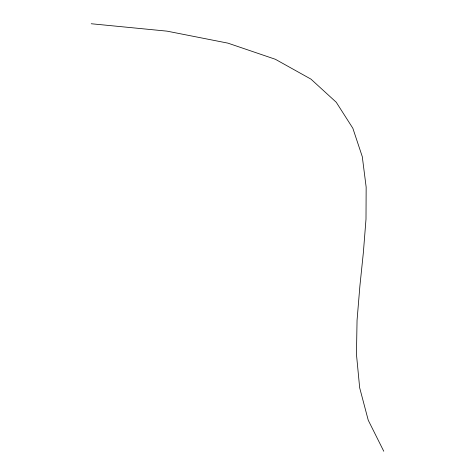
<?xml version="1.0" encoding="UTF-8"?>
<svg xmlns="http://www.w3.org/2000/svg" width="475" height="475" viewBox="0 0 475 475"><rect width="100%" height="100%" fill="white"/><g stroke="black" fill="none" stroke-linecap="round" stroke-linejoin="round"><path stroke-width="0.71" d="M91.236 23.75L167.058 31.154L227.905 43.136L275.34 59.268L310.935 79.117L336.247 102.256L352.842 128.256L362.294 156.691L366.154 187.126L365.999 219.141L363.387 252.296L359.878 286.17L357.052 320.328L356.458 354.344L359.67 387.79L368.25 420.233L383.764 451.25"/></g></svg>
